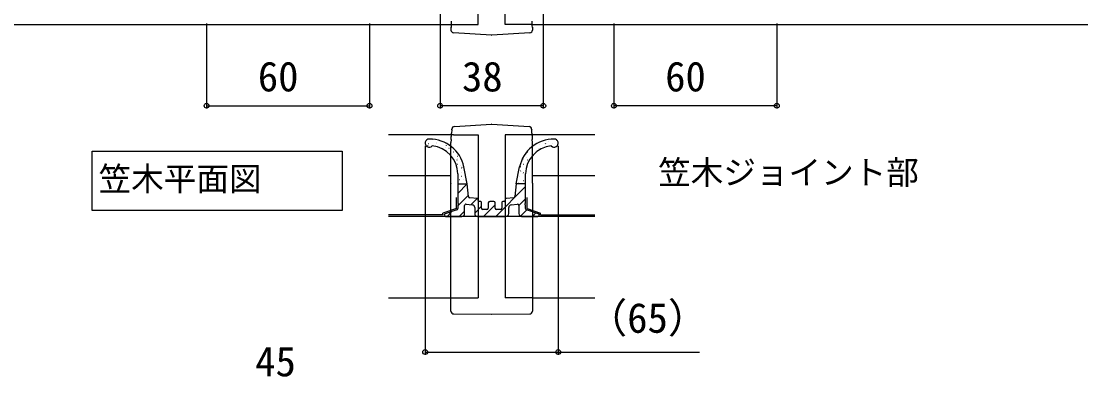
# Model space of a CAD drawing. Units: millimetres, scale not verified. Extents: x -875 to 875, y -1300 to 1294.
# Drawn here: x -31.3 to 358.9, y 660.1 to 791.2 of the extents above; entities that cross this region are included whole.
import ezdxf
from ezdxf.enums import TextEntityAlignment as Align

# ---------------------------------------------------------------- set-up
doc = ezdxf.new("R2010")
doc.units = ezdxf.units.MM
doc.header["$LTSCALE"] = 8
for name, color, linetype in [('0-1_USER1', 3, 'Continuous'), ('0-3_YKK_12', 2, 'Continuous'), ('0-4_YKK_13', 4, 'Continuous'), ('0-5_YKK_D', 6, 'Continuous'), ('0-7_YSS_K', 3, 'Continuous')]:
    doc.layers.add(name, color=color, linetype=linetype)
doc.styles.add('ＭＳ ゴシック', font='')
doc.styles.get('ＭＳ ゴシック').set_extended_font_data('MS Gothic')

msp = doc.modelspace()

# ---------------------------------------------------------------- linework, layer by layer
at = {"layer": '0-1_USER1'}
msp.add_lwpolyline([(-5.121, 729.239), (-5.121, 743.239), (86.929, 743.239), (86.929, 721.356), (-5.121, 721.356)], close=True, dxfattribs=at)
at = {"layer": '0-3_YKK_12'}
for p, q in [((-83, 790), (127.152, 790)), ((156.848, 790), (808.228, 790)), ((127.911, 749.255), (104, 749.255)), ((127.911, 749.255), (137, 749.255)), ((137, 749.255), (137, 689.255)), ((147, 749.255), (147, 689.255)), ((156.089, 749.255), (147, 749.255)), ((180, 749.255), (156.089, 749.255)), ((104, 734.255), (127.116, 734.255)), ((156.884, 734.255), (180, 734.255)), ((104, 689.255), (127, 689.255)), ((127, 689.255), (137, 689.255)), ((157, 689.255), (147, 689.255)), ((157, 689.255), (180, 689.255))]:
    msp.add_line(p, q, dxfattribs=at)
for points in [[(127.152, 790), (137, 790), (137, 990)], [(156.848, 790), (147, 790), (147, 990)]]:
    msp.add_lwpolyline(points, dxfattribs=at)
at = {"layer": '0-4_YKK_13'}
for p, q in [((127, 788.974), (127, 788.99)), ((127, 788.974), (127.083, 788.892)), ((127, 788.974), (127, 787.926)), ((157, 788.974), (157, 788.99)), ((127, 787.913), (127, 787.926)), ((141.9, 785.991), (127.933, 786.924)), ((156.067, 786.924), (142.1, 785.991)), ((157, 787.926), (157, 787.913)), ((128.234, 752.36), (141.9, 753.271)), ((142.1, 753.271), (155.766, 752.36)), ((127.282, 751.09), (127.212, 749.947)), ((156.788, 749.947), (156.718, 751.09)), ((118.491, 745.301), (118.501, 745.305)), ((118.743, 746.055), (118.793, 746.055)), ((120.168, 747.43), (120.218, 747.43)), ((121.611, 746.406), (121.621, 746.41)), ((121.783, 746.055), (121.833, 746.055)), ((124.823, 746.055), (124.873, 746.055)), ((125.292, 745.289), (125.375, 745.344)), ((127.07, 747.625), (127, 746.478)), ((127, 731.484), (127, 746.478)), ((157, 746.478), (156.93, 747.625)), ((157, 731.484), (157, 746.478)), ((159.691, 745.686), (159.7, 745.69)), ((161.303, 746.055), (161.353, 746.055)), ((161.867, 745.991), (161.95, 746.046)), ((162.728, 747.43), (162.778, 747.43)), ((162.811, 746.791), (162.821, 746.794)), ((164.343, 746.055), (164.393, 746.055)), ((165.768, 747.43), (165.818, 747.43)), ((123.208, 744.44), (123.258, 744.44)), ((125.001, 744.765), (125.01, 744.769)), ((126.248, 744.44), (126.298, 744.44)), ((127.863, 743.065), (127.913, 743.065)), ((128.767, 743.258), (128.776, 743.262)), ((129.288, 741.45), (129.338, 741.45)), ((155.223, 743.065), (155.273, 743.065)), ((156.648, 744.44), (156.698, 744.44)), ((156.648, 741.45), (156.698, 741.45)), ((156.948, 744.715), (156.957, 744.718)), ((158.263, 743.065), (158.313, 743.065)), ((159.178, 744.211), (159.261, 744.266)), ((159.688, 744.44), (159.738, 744.44)), ((129.21, 740.047), (129.293, 740.102)), ((129.288, 738.46), (129.338, 738.46)), ((129.366, 740.629), (129.375, 740.633)), ((130.342, 738.134), (130.351, 738.137)), ((130.903, 740.075), (130.904, 740.075)), ((152.66, 737.514), (152.669, 737.518)), ((153.49, 740.447), (153.574, 740.502)), ((153.608, 738.46), (153.658, 738.46)), ((154.804, 741.115), (154.813, 741.118)), ((155.223, 740.075), (155.273, 740.075)), ((130.903, 737.085), (130.953, 737.085)), ((130.903, 734.095), (130.953, 734.095)), ((130.988, 735.522), (130.997, 735.525)), ((131.015, 737.324), (131.098, 737.379)), ((133.011, 731.255), (131.74, 737.46)), ((150.989, 731.255), (152.26, 737.46)), ((152.183, 737.085), (152.233, 737.085)), ((152.183, 734.095), (152.233, 734.095)), ((152.606, 735.943), (152.689, 735.999)), ((153.258, 734.885), (153.268, 734.889)), ((153.608, 735.47), (153.658, 735.47)), ((127, 731.484), (127, 731.397)), ((127, 731.395), (127, 731.397)), ((127, 731.225), (127, 731.395)), ((127, 684.308), (127, 731.225)), ((129.5, 731.255), (133.011, 731.255)), ((129.5, 727.681), (133.016, 731.197)), ((130.13, 732.82), (130.214, 732.876)), ((131.586, 732.893), (131.596, 732.896)), ((132.328, 732.48), (132.378, 732.48)), ((133.461, 726.561), (133.011, 731.255)), ((143.524, 719.255), (154.5, 730.23)), ((150.989, 731.255), (150.539, 726.561)), ((150.985, 731.205), (151.034, 731.255)), ((154.5, 731.255), (150.989, 731.255)), ((151.114, 731.285), (151.124, 731.289)), ((151.722, 731.44), (151.805, 731.495)), ((153.608, 732.48), (153.658, 732.48)), ((154.234, 732.39), (154.244, 732.393)), ((157, 731.484), (157, 731.397)), ((157, 731.397), (157, 731.395)), ((157, 731.395), (157, 731.225)), ((157, 731.225), (157, 684.308)), ((129, 722.117), (129, 726.255)), ((129.5, 723.191), (133.409, 727.1)), ((136.734, 725.785), (133.902, 726.112)), ((134.335, 723.535), (136.6, 725.801)), ((150.098, 726.112), (147.266, 725.785)), ((155, 722.117), (155, 726.255)), ((129, 722.117), (124, 720.479)), ((129.5, 723.235), (129.5, 722.117)), ((132, 720.255), (132, 723.236)), ((132.555, 723.733), (134.86, 723.477)), ((135.75, 720.461), (138.25, 722.961)), ((135.75, 722.483), (135.75, 720.255)), ((137, 725.055), (137, 725.487)), ((137.95, 724.755), (137.3, 724.755)), ((138.25, 722.255), (138.25, 724.455)), ((139.034, 719.255), (143.25, 723.471)), ((140.75, 724.255), (140.75, 722.255)), ((142.75, 724.755), (141.25, 724.755)), ((143.25, 722.255), (143.25, 724.255)), ((145.75, 724.455), (145.75, 722.255)), ((146.7, 724.755), (146.05, 724.755)), ((147, 725.487), (147, 725.055)), ((148.25, 720.255), (148.25, 722.483)), ((149.14, 723.477), (151.445, 723.733)), ((152, 723.24), (154.5, 725.74)), ((152, 723.236), (152, 720.255)), ((154.5, 722.117), (154.5, 723.235)), ((155, 722.117), (160, 720.479)), ((124, 719.755), (104, 719.755)), ((124, 719.755), (124, 720.479)), ((129.156, 721.642), (124.844, 720.23)), ((125, 719.255), (131, 719.255)), ((125.564, 719.255), (127.364, 721.055)), ((130.054, 719.255), (132, 721.201)), ((136.75, 719.255), (147.25, 719.255)), ((140.25, 721.755), (138.75, 721.755)), ((145.25, 721.755), (143.75, 721.755)), ((152.592, 719.342), (154.88, 721.63)), ((153, 719.255), (159, 719.255)), ((159.156, 720.23), (154.844, 721.642)), ((156.995, 719.255), (158.262, 720.522)), ((160, 719.755), (160, 720.479)), ((160, 719.755), (180, 719.755)), ((127.996, 683.308), (141.963, 683.251)), ((141.952, 683.264), (142.048, 683.264)), ((142.037, 683.251), (156.004, 683.308))]:
    msp.add_line(p, q, dxfattribs=at)
for points in [[(156.917, 788.892), (157, 788.974), (157, 787.926)], [(127.07, 747.625), (127.098, 748.077), (127.125, 748.52), (127.151, 748.938), (127.174, 749.319), (127.194, 749.648), (127.21, 749.917), (127.212, 749.947)], [(127.282, 751.09), (127.297, 751.34), (127.302, 751.423)], [(156.698, 751.423), (156.703, 751.34), (156.718, 751.09)], [(156.788, 749.947), (156.79, 749.917), (156.806, 749.648), (156.826, 749.319), (156.849, 748.938), (156.875, 748.52), (156.902, 748.077), (156.93, 747.625)], [(129.5, 734.874), (129.5, 731.255), (129.5, 724.274)], [(154.5, 724.274), (154.5, 731.255), (154.5, 734.874)]]:
    msp.add_lwpolyline(points, dxfattribs=at)
for centre, radius, start, end in [((127.993, 787.915), 0.993, 180.11503, 265.85405), ((156.007, 787.915), 0.993, 274.14066, 359.89026), ((142, 751.774), 1.5, 86.18593, 93.81407), ((128.301, 751.362), 1, 93.81407, 176.5), ((155.699, 751.362), 1, 3.5, 86.18593), ((119, 746.255), 1.5, 90, 315.33998), ((119.11, 734.86), 12.895, 11.63289, 90.48953), ((164.89, 734.86), 12.895, 89.51047, 168.36711), ((165, 746.255), 1.5, 224.66002, 90), ((119.114, 734.858), 10.386, 0.08527, 84.73769), ((164.886, 734.858), 10.386, 95.26231, 179.91473), ((133.959, 726.608), 0.5, 185.48532, 263.42801), ((150.041, 726.608), 0.5, 276.57199, 354.51468), ((129, 722.117), 0.5, 288.13494, 0), ((129.8, 724.274), 0.3, 180, 240), ((129.8, 723.235), 0.3, 120, 180), ((129.5, 723.755), 0.3, 300, 60), ((132.5, 723.236), 0.5, 83.65981, 180), ((134.75, 722.483), 1, 0, 83.65981), ((136.7, 725.487), 0.3, 0, 83.42801), ((137.3, 725.055), 0.3, 180, 270), ((137.95, 724.455), 0.3, 0, 90), ((138.75, 722.255), 0.5, 180, 270), ((140.25, 722.255), 0.5, 270, 0), ((141.25, 724.255), 0.5, 90, 180), ((142.75, 724.255), 0.5, 0, 90), ((143.75, 722.255), 0.5, 180, 270), ((145.25, 722.255), 0.5, 270, 0), ((146.05, 724.455), 0.3, 90, 180), ((146.7, 725.055), 0.3, 270, 360), ((147.3, 725.487), 0.3, 96.57199, 180), ((149.25, 722.483), 1, 96.34019, 180), ((151.5, 723.236), 0.5, 0, 96.34019), ((154.5, 723.755), 0.3, 120, 240), ((154.2, 724.274), 0.3, 300, 0), ((154.2, 723.235), 0.3, 0, 60), ((155, 722.117), 0.5, 180, 251.86506), ((125, 719.755), 0.5, 108.13494, 270), ((131, 720.255), 1, 270, 0), ((136.75, 720.255), 1, 180, 270), ((147.25, 720.255), 1, 270, 0), ((153, 720.255), 1, 180, 270), ((159, 719.755), 0.5, 270, 71.86506), ((128, 684.308), 1, 180, 269.76681), ((156, 684.308), 1, 270.23319, 0)]:
    msp.add_arc(centre, radius, start, end, dxfattribs=at)
for centre, major_axis, ratio, start_param, end_param in [((127.08, 791.387), (0.013, -2.5), 0.060953, 6.2217902, 7.7711026), ((156.92, 791.387), (-0.013, -2.5), 0.060953, 4.7952681, 6.3445805), ((128, 787.422), (1, -0.045), 0.500748, 4.6558273, 4.6681227), ((142, 787.491), (0, -1.503), 0.998131, 6.2166177, 6.3497529), ((156, 787.422), (1, 0.045), 0.500748, 4.7566553, 4.7689506)]:
    msp.add_ellipse(centre, major_axis=major_axis, ratio=ratio, start_param=start_param, end_param=end_param, dxfattribs=at)
at = {"layer": '0-5_YKK_D'}
for p, q in [((123, 794), (123, 759)), ((161, 794), (161, 759)), ((37, 790.3), (37, 759)), ((97, 790.3), (97, 759)), ((187, 790.3), (187, 759)), ((247, 790.3), (247, 759)), ((37, 760), (97, 760)), ((161, 760), (123, 760)), ((247, 760), (187, 760)), ((117.5, 745.255), (117.5, 668.255)), ((166.5, 745.255), (166.5, 668.255))]:
    msp.add_line(p, q, dxfattribs=at)
msp.add_lwpolyline([(117.5, 669.255), (166.5, 669.255), (218.522, 669.255)], dxfattribs=at)
for centre in [(37, 760), (97, 760), (123, 760), (161, 760), (187, 760), (247, 760), (117.5, 669.255), (166.5, 669.255)]:
    msp.add_circle(centre, 0.875, dxfattribs=at)
at = {"layer": '0-7_YSS_K'}
for p, q in [((180, 719.255), (104, 719.255)), ((137, 719.255), (147, 719.255))]:
    msp.add_line(p, q, dxfattribs=at)

# ---------------------------------------------------------------- texts
at = {"layer": '0-1_USER1', "style": 'ＭＳ ゴシック'}
for s, p in [('笠木平面図', (-2.761, 726.03)), ('笠木ジョイント部', (203.289, 728.415))]:
    msp.add_text(s, height=8.798, dxfattribs=at).set_placement(p, align=Align.BOTTOM_LEFT)
at = {"layer": '0-5_YKK_D', "style": 'ＭＳ ゴシック'}
for s, p in [('60', (55.878, 762)), ('38', (131.048, 762)), ('60', (205.878, 762)), ('（65）', (176.891, 673.044)), ('45', (54.907, 657))]:
    msp.add_text(s, height=11, dxfattribs=at).set_placement(p, align=Align.BOTTOM_LEFT)

doc.saveas('drawing.dxf')
